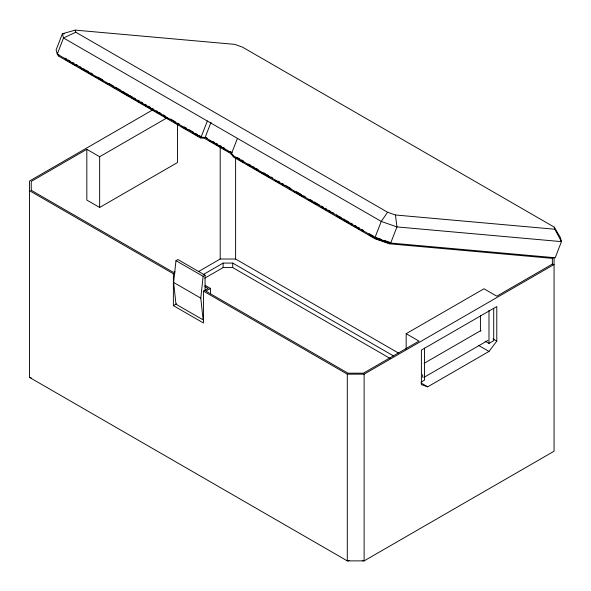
<?xml version="1.0" encoding="UTF-8"?>
<svg xmlns="http://www.w3.org/2000/svg" width="591" height="591" viewBox="0 0 591 591"><rect width="100%" height="100%" fill="white"/><g stroke="black" fill="none" stroke-linecap="round" stroke-linejoin="round"><path stroke-width="0.89" d="M205.062 275.214L203.119 276.329L200.785 298.137L203.119 319.864L175.97 304.195L173.636 282.461L175.97 260.661L177.913 259.538L205.062 275.214L205.062 290.632M232.034 153.047L205.121 137.504L201.08 137.142L57.253 54.106L63.51 37.972L62.387 33.768L75.234 30.119L234.597 44.355L242.45 47.11L554.255 227.129L560.32 237.412L561.45 241.623L555.193 257.75L390.688 243.056L374.997 237.552L231.162 154.51L237.427 138.383M232.145 154.295L204.42 138.294L200.386 137.932L58.243 55.872L58.782 54.483M200.386 137.932L200.925 136.543L199.322 135.62M201.08 137.142L207.338 121.015M205.121 137.504L211.053 122.219M233.401 155.293L232.861 156.681L374.997 238.742L389.38 243.795L553.028 258.407M374.997 237.552L381.254 221.418L387.6 212.243L395.46 214.998L554.816 229.234L561.45 241.623L396.945 226.922L381.254 221.418L63.51 37.972L75.796 32.224L387.6 212.243M374.997 238.742L375.536 237.36L381.461 239.436M389.38 243.795L389.92 242.406L383.995 240.323M390.688 243.056L396.945 226.922L395.46 214.998M489.001 351.431L496.787 341.096L496.787 306.544L421.39 350.079L421.39 384.63L427.692 386.824L489.001 351.431L478.437 345.329M152.633 109.941L29.55 181.009L29.55 377.427L347.294 560.881L364.115 560.881L554.062 451.214L554.062 257.432M167.127 117.772L99.65 156.726L86.825 149.316L31.242 181.407L31.242 190.605M86.825 149.316L86.825 200.068L99.65 207.471L177.448 162.562L177.448 124.731M174.936 271.476L173.377 272.377L31.242 190.309M29.55 190.716L173.377 273.759L174.936 272.857M198.672 271.454L220.199 259.028L235.617 259.028L398.386 352.997M203.193 274.586L223.11 263.084L232.714 263.084L393.429 355.871M204.789 278.154L223.11 267.575L232.714 267.575L390.23 358.515M173.377 273.759L173.377 305.636L176.487 303.84M173.377 305.636L203.467 323.004L203.467 291.127L208.128 288.43L204.959 286.605M210.522 293.823L210.522 288.43L205.853 291.127L347.996 373.187L363.413 373.187L418.997 341.096L406.172 333.693L406.172 349.377M406.172 333.693L483.963 288.777L496.787 296.18L552.371 264.088M203.467 291.127L347.294 374.162L364.115 374.162L554.062 264.495M424.116 363.317L481.089 330.428M423.836 377.442L487.922 340.446M421.368 381.978L424.523 380.153L424.523 348.04M485.093 341.155L488.979 343.401L493.714 340.667L493.714 308.554M349.096 560.608L347.294 560.881L347.294 374.162M64.22 33.931L62.387 33.768L56.123 49.895L57.253 54.106M231.162 154.51L232.78 154.657M362.305 560.608L364.115 560.881L364.115 374.162M29.55 377.427L31.293 377.908M375.536 238.55L387.799 242.849M205.757 137.363L207.338 138.279M212.886 141.478L214.467 142.394M216.047 143.31L217.636 144.226M220.007 145.593L221.595 146.509M223.176 147.425L224.765 148.341M230.305 151.54L231.894 152.456M209.015 140.436L211.393 141.81M212.982 142.726L214.563 143.643M216.151 144.559L218.53 145.933M220.111 146.849L221.699 147.757M223.28 148.673L225.659 150.048M227.247 150.964L228.828 151.88M65.173 58.169L66.768 59.093M68.364 60.016L69.96 60.939M72.361 62.321L73.956 63.244M76.35 64.626L77.946 65.549M79.549 66.465L81.144 67.389M83.538 68.77L85.134 69.694M86.729 70.617L88.332 71.541M90.726 72.922L92.322 73.845M97.914 77.074L102.701 79.837M109.091 83.523L113.886 86.293M115.481 87.217L121.066 90.445M122.669 91.361L125.063 92.75M126.659 93.666L128.254 94.59M129.85 95.513L132.251 96.894M133.847 97.818L135.442 98.741M137.836 100.123L139.432 101.046M141.035 101.97L142.63 102.893M145.024 104.275L146.62 105.198M148.215 106.114L150.616 107.503M152.212 108.419L153.808 109.342M156.201 110.724L157.804 111.647M159.4 112.571L160.996 113.494M163.389 114.876L164.985 115.799M170.577 119.027L175.372 121.79M177.765 123.172L179.361 124.095M184.156 126.866L186.549 128.247M188.943 129.628L193.737 132.399M195.333 133.315L197.726 134.704M237.39 157.598L239.783 158.979M241.379 159.902L243.78 161.291M248.567 164.054L250.968 165.436M252.564 166.359L254.16 167.283M255.755 168.206L258.149 169.587M263.741 172.816L265.337 173.732M266.933 174.655L268.536 175.579M270.929 176.96L272.525 177.884M278.117 181.112L279.713 182.035M282.106 183.417L283.702 184.34M285.305 185.264L290.89 188.485M296.483 191.713L301.27 194.483M303.671 195.865L305.266 196.788M310.053 199.551L312.454 200.933M314.05 201.856L319.635 205.084M321.238 206.008L323.632 207.389M325.227 208.313L326.823 209.236M328.426 210.16L330.82 211.541M332.415 212.465L334.011 213.381M336.405 214.769L338.008 215.685M339.603 216.609L341.199 217.532M343.593 218.914L345.188 219.837M346.791 220.761L348.387 221.684M350.781 223.066L352.376 223.989M354.777 225.37L356.373 226.294M357.969 227.217L359.564 228.133M361.958 229.522L363.561 230.438M369.146 233.667L373.94 236.437M65.365 59.477L67.758 60.858M69.354 61.774L70.95 62.698M72.545 63.621L74.939 65.003M80.524 68.224L82.119 69.147M83.715 70.07L86.109 71.452M87.704 72.375L89.3 73.291M90.896 74.215L93.289 75.596M94.885 76.52L96.488 77.443M98.882 78.825L100.477 79.748M102.073 80.664L103.669 81.588M106.062 82.969L107.658 83.892M113.243 87.113L114.839 88.037M120.424 91.265L125.211 94.028M126.806 94.952L129.2 96.333M131.594 97.714L136.381 100.477M137.976 101.401L140.377 102.782M141.973 103.698L143.569 104.622M145.164 105.545L147.558 106.927M149.154 107.85L150.749 108.766M152.345 109.69L154.739 111.071M156.334 111.995L157.93 112.918M160.324 114.299L161.919 115.223M163.515 116.139L165.111 117.062M167.504 118.444L169.1 119.367M174.685 122.588L176.281 123.512M181.873 126.74L187.458 129.961M193.043 133.189L197.83 135.952M235.092 157.465L236.688 158.388M239.082 159.769L243.869 162.532M246.262 163.914L251.049 166.677M252.645 167.6L255.039 168.982M256.634 169.905L258.23 170.829M259.826 171.745L262.227 173.126M263.822 174.049L265.418 174.973M267.014 175.896L269.407 177.278M274.992 180.499L276.588 181.422M278.184 182.346L279.779 183.262M282.173 184.651L283.769 185.567M289.354 188.795L290.949 189.718M293.343 191.1L294.939 192.016M296.534 192.939L302.119 196.168M307.712 199.389L312.499 202.152M314.094 203.075L316.488 204.456M321.275 207.219L323.669 208.601M325.264 209.524L326.86 210.448M328.456 211.371L330.849 212.753M336.434 215.974L338.03 216.897M339.626 217.82L342.019 219.202M343.615 220.125L345.21 221.041M346.814 221.965L349.207 223.346M350.803 224.27L352.399 225.193M354.792 226.575L356.388 227.491M357.983 228.414L359.579 229.338M361.973 230.719L363.568 231.642M369.153 234.863L373.94 237.626M493.02 338.916L496.787 341.096M420.903 382.902L427.692 386.824M175.97 260.661L203.119 276.329M204.974 285.231L210.522 288.43M173.636 282.461L200.785 298.137M554.255 227.129L554.816 229.234M75.234 30.119L75.796 32.224M57.416 52.784L58.243 55.872M552.371 257.861L552.371 264.391M488.979 310.371L488.979 343.401M480.424 315.528L480.424 331.123M235.617 157.856L235.617 259.028M232.714 263.084L232.714 267.575M223.11 263.084L223.11 267.575M220.199 146.819L220.199 259.028M99.65 156.726L99.65 207.471M422.572 374.687A6.043 3.494 60 0 1 422.572 377.243"/></g></svg>
